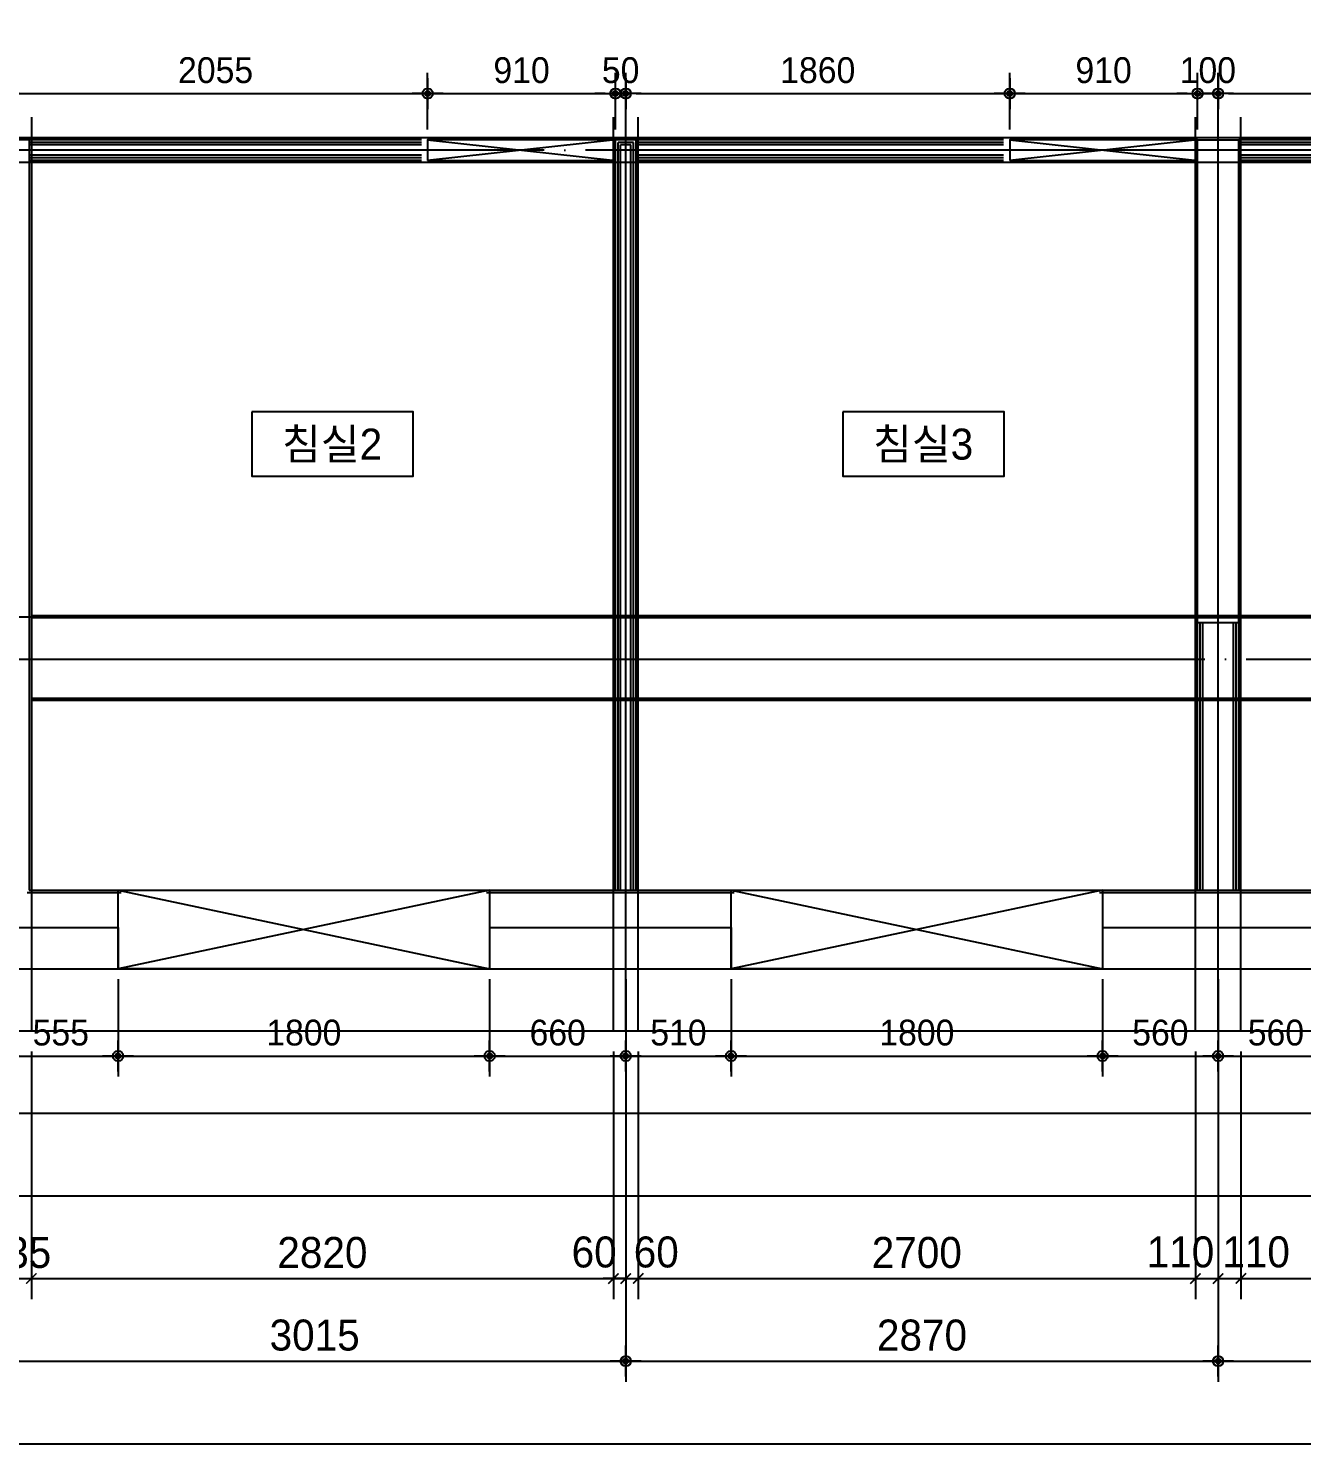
# Model space of a CAD drawing. Header units: millimetres. Extents: x 0 to 92204, y -190080 to 23760.
# Drawn here: x 69618 to 75787, y -183313 to -176458 of the extents above; entities that cross this region are included whole.
import ezdxf
from ezdxf.enums import TextEntityAlignment as Align

# ---------------------------------------------------------------- set-up
doc = ezdxf.new("R2010")
doc.units = ezdxf.units.MM
doc.header["$LTSCALE"] = 100
for name, pattern in [('AUDIT_D_220706163347-0', [0]), ('CEN', [62, 60, -1, 0, -1]), ('HIDDEN', [9.525, 6.35, -3.175])]:
    doc.linetypes.add(name, pattern=pattern)
doc.layers.get('defpoints').update_dxf_attribs({"color": 139})
for name, color, linetype in [('AA-XXXX-DIMS', 7, 'Continuous'), ('CEN_CON', 1, 'CEN'), ('CEN_WALL', 12, 'CEN'), ('CONC', 2, 'Continuous'), ('DIM', 7, 'AUDIT_D_220706163347-0'), ('ELE3_CON', 7, 'Continuous'), ('MC', 135, 'Continuous'), ('WAL_DRY', 7, 'Continuous'), ('실명', 3, 'AUDIT_D_220706163347-0'), ('실명박스', 7, 'AUDIT_D_220706163347-0'), ('창호-open', 4, 'Continuous'), ('확장', 8, 'HIDDEN')]:
    doc.layers.add(name, color=color, linetype=linetype)
doc.styles.add('HAUD01', font='Dotum.ttf')
doc.styles.add('돋움', font='Dotum.ttf')
doc.styles.add('맑은고딕', font='malgun.ttf', dxfattribs={"width": 0.9})
doc.dimstyles.new('DIM-50', dxfattribs={"dimscale": 50, "dimtxt": 3, "dimasz": 1, "dimexe": 2, "dimexo": 2, "dimgap": 1, "dimtad": 1, "dimdec": 0, "dimzin": 0, "dimdsep": 46, "dimtxsty": '맑은고딕', "dimblk1": 'DIMDOT', "dimblk2": 'DIMDOT', "dimsah": 1, "dimcen": 0.09, "dimdle": 2, "dimclrd": 7, "dimclre": 7, "dimclrt": 3, "dimadec": 0, "dimazin": 0, "dimtfac": 1, "dimtdec": 0, "dimtix": 1, "dimtmove": 2, "dimatfit": 3, "dimldrblk": 'DIMDOT', "dimfxl": 1, "dimtolj": 1, "dimtzin": 0, "dimarcsym": 0})
doc.dimstyles.new('MCDIM-50', dxfattribs={"dimscale": 50, "dimtxt": 3, "dimasz": 1, "dimexe": 2, "dimexo": 2, "dimgap": 1, "dimtad": 1, "dimdec": 0, "dimzin": 0, "dimdsep": 46, "dimtxsty": '맑은고딕', "dimblk1": 'ARCHTICK', "dimblk2": 'ARCHTICK', "dimsah": 1, "dimcen": 0.09, "dimdle": 2, "dimclrd": 7, "dimclre": 7, "dimclrt": 3, "dimadec": 0, "dimazin": 0, "dimtfac": 1, "dimtdec": 0, "dimtix": 1, "dimtmove": 2, "dimatfit": 3, "dimldrblk": 'ARCHTICK', "dimfxl": 1, "dimtolj": 1, "dimtzin": 0, "dimarcsym": 0})
doc.dimstyles.new('내부100', dxfattribs={"dimscale": 50, "dimtxt": 2.5, "dimasz": 1, "dimexe": 2, "dimexo": 1, "dimgap": 1, "dimtad": 1, "dimdec": 0, "dimzin": 0, "dimdsep": 46, "dimtxsty": '돋움', "dimblk1": 'DIMDOT', "dimblk2": 'DIMDOT', "dimsah": 1, "dimcen": 0.09, "dimdle": 2, "dimclrd": 7, "dimclre": 7, "dimclrt": 3, "dimadec": 0, "dimazin": 0, "dimtfac": 1, "dimtdec": 0, "dimtix": 1, "dimtmove": 2, "dimatfit": 3, "dimldrblk": 'DIMDOT', "dimfxl": 1, "dimtolj": 1, "dimtzin": 0, "dimarcsym": 0})

# ---------------------------------------------------------------- blocks, each defined once
blk = doc.blocks.new('U-131B(확장)', base_point=(284085.3, -109269.8))
at = {"layer": 'CEN_CON'}
for p, q in [((305085.3, -109569.8), (305085.3, -105144.8)), ((299020.3, -109269.8), (314220.3, -109269.8))]:
    blk.add_line(p, q, dxfattribs=at)
at = {"layer": 'CEN_WALL'}
for p, q in [((302215.3, -109569.8), (302215.3, -105144.8)), ((314220.3, -105304.8), (299020.3, -105304.8)), ((299020.3, -107769.8), (314220.3, -107769.8))]:
    blk.add_line(p, q, dxfattribs=at)
at = {"layer": 'CONC'}
for p, q in [((304985.3, -107594.8), (304985.3, -105254.8)), ((304985.3, -105254.8), (305185.3, -105254.8)), ((305185.3, -107594.8), (305185.3, -105254.8)), ((305185.3, -107594.8), (304985.3, -107594.8)), ((299145.3, -109069.8), (299755.3, -109069.8)), ((299755.3, -109069.8), (299755.3, -109269.8)), ((301555.3, -109069.8), (302725.3, -109069.8)), ((301555.3, -109069.8), (301555.3, -109269.8)), ((302725.3, -109069.8), (302725.3, -109269.8)), ((304525.3, -109069.8), (305645.3, -109069.8)), ((304525.3, -109069.8), (304525.3, -109269.8)), ((299020.3, -109269.8), (299755.3, -109269.8)), ((301555.3, -109269.8), (302725.3, -109269.8)), ((304525.3, -109269.8), (305645.3, -109269.8))]:
    blk.add_line(p, q, dxfattribs=at)
at = {"layer": 'ELE3_CON'}
for p, q in [((301555.3, -109269.8), (299755.3, -109269.8)), ((304525.3, -109269.8), (302725.3, -109269.8))]:
    blk.add_line(p, q, dxfattribs=at)
at = {"layer": 'MC'}
for p, q in [((299335.3, -105144.8), (299335.3, -109569.8)), ((302155.3, -109569.8), (302155.3, -105144.8)), ((302275.3, -109569.8), (302275.3, -105144.8)), ((304975.3, -109569.8), (304975.3, -105144.8)), ((305195.3, -109569.8), (305195.3, -105144.8)), ((314220.3, -105244.8), (299020.3, -105244.8)), ((314220.3, -105364.8), (299020.3, -105364.8)), ((299020.3, -107564.8), (314220.3, -107564.8))]:
    blk.add_line(p, q, dxfattribs=at)
at = {"layer": 'WAL_DRY'}
for p, q in [((299325.3, -105254.8), (298410.3, -105254.8)), ((301225.3, -105254.8), (299325.3, -105254.8)), ((299325.3, -105254.8), (299325.3, -108889.8)), ((301225.3, -105267.3), (299325.3, -105267.3)), ((301225.3, -105279.8), (299325.3, -105279.8)), ((302165.3, -108889.8), (302165.3, -105254.8)), ((302265.3, -105254.8), (302165.3, -105254.8)), ((302265.3, -105254.8), (302165.3, -105254.8)), ((302177.8, -108889.8), (302177.8, -105267.3)), ((302252.8, -105267.3), (302177.8, -105267.3)), ((302252.8, -105267.3), (302177.8, -105267.3)), ((302190.3, -108889.8), (302190.3, -105279.8)), ((302240.3, -105279.8), (302190.3, -105279.8)), ((302240.3, -105279.8), (302190.3, -105279.8)), ((302240.3, -108889.8), (302240.3, -105279.8)), ((302252.8, -108889.8), (302252.8, -105267.3)), ((304045.3, -105254.8), (302265.3, -105254.8)), ((302265.3, -108889.8), (302265.3, -105254.8)), ((304045.3, -105267.3), (302265.3, -105267.3)), ((304045.3, -105279.8), (302265.3, -105279.8)), ((308585.3, -105254.8), (305185.3, -105254.8)), ((308585.3, -105267.3), (305185.3, -105267.3)), ((308585.3, -105279.8), (305185.3, -105279.8)), ((301225.3, -105329.8), (299325.3, -105329.8)), ((301225.3, -105342.3), (299325.3, -105342.3)), ((301225.3, -105354.8), (299325.3, -105354.8)), ((304045.3, -105329.8), (302265.3, -105329.8)), ((304045.3, -105342.3), (302265.3, -105342.3)), ((304045.3, -105354.8), (302265.3, -105354.8)), ((308585.3, -105329.8), (305185.3, -105329.8)), ((308585.3, -105342.3), (305185.3, -105342.3)), ((308585.3, -105354.8), (305185.3, -105354.8)), ((304985.3, -108889.8), (304985.3, -107594.8)), ((304997.8, -108889.8), (304997.8, -107594.8)), ((305010.3, -108889.8), (305010.3, -107594.8)), ((305160.3, -108889.8), (305160.3, -107594.8)), ((305172.8, -108889.8), (305172.8, -107594.8)), ((305185.3, -108889.8), (305185.3, -107594.8)), ((299315.3, -108899.8), (299770.3, -108899.8)), ((299325.3, -108889.8), (299770.3, -108889.8)), ((301540.3, -108889.8), (302740.3, -108889.8)), ((301540.3, -108899.8), (302740.3, -108899.8)), ((304510.3, -108889.8), (305660.3, -108889.8)), ((304510.3, -108899.8), (305660.3, -108899.8))]:
    blk.add_line(p, q, dxfattribs=at)
at = {"layer": '확장', "ltscale": 0.5, "const_width": 20, "flags": 128}
for points in [[(309695.3, -98289.8), (309695.3, -100319.8), (308200.3, -100319.8), (308200.3, -107564.8), (299335.3, -107564.8)], [(309695.3, -100719.8), (308600.3, -100719.8), (308600.3, -107964.8), (299335.3, -107964.8)]]:
    blk.add_lwpolyline(points, dxfattribs=at)
blk = doc.blocks.new('DIMDOT')
at = {"layer": 'AA-XXXX-DIMS'}
for p, q in [((0, -1.5), (0, 1.5)), ((-1.5, 0), (1.5, 0))]:
    blk.add_line(p, q, dxfattribs=at)
for radius in [0.5, 0.25]:
    blk.add_circle((0, 0), radius, dxfattribs=at)
blk = doc.blocks.new('*D2544')
at = {"layer": 'defpoints', "color": 0, "transparency": 16777216}
for p in [(19343.8, -205073.2), (22358.8, -205073.2), (22358.8, -206673.2)]:
    blk.add_point(p, dxfattribs=at)
at = {"layer": 'DIM', "color": 7, "lineweight": -2, "transparency": 16777216}
for p, q in [((19343.8, -205173.2), (19343.8, -206773.2)), ((22358.8, -205173.2), (22358.8, -206773.2)), ((19393.8, -206673.2), (22308.8, -206673.2))]:
    blk.add_line(p, q, dxfattribs=at)
at = {"layer": 'DIM', "color": 7, "lineweight": -2, "transparency": 16777216, "xscale": 50, "yscale": 50, "zscale": 50, "rotation": 180}
blk.add_blockref('DIMDOT', (19343.8, -206673.2), dxfattribs=at)
at = {"layer": 'DIM', "color": 7, "lineweight": -2, "transparency": 16777216, "xscale": 50, "yscale": 50, "zscale": 50}
blk.add_blockref('DIMDOT', (22358.8, -206673.2), dxfattribs=at)
at = {"layer": 'DIM', "color": 3, "transparency": 16777216, "insert": (20851.3, -206548.1), "char_height": 150, "attachment_point": 5, "style": 'HAUD01'}
blk.add_mtext('\\A1;3015', dxfattribs=at)
blk = doc.blocks.new('*D2545')
at = {"layer": 'defpoints', "color": 0, "transparency": 16777216}
for p in [(22358.8, -205073.2), (25228.8, -205073.2), (25228.8, -206673.2)]:
    blk.add_point(p, dxfattribs=at)
at = {"layer": 'DIM', "color": 7, "lineweight": -2, "transparency": 16777216}
for p, q in [((22358.8, -205173.2), (22358.8, -206773.2)), ((25228.8, -205173.2), (25228.8, -206773.2)), ((22408.8, -206673.2), (25178.8, -206673.2))]:
    blk.add_line(p, q, dxfattribs=at)
at = {"layer": 'DIM', "color": 7, "lineweight": -2, "transparency": 16777216, "xscale": 50, "yscale": 50, "zscale": 50, "rotation": 180}
blk.add_blockref('DIMDOT', (22358.8, -206673.2), dxfattribs=at)
at = {"layer": 'DIM', "color": 7, "lineweight": -2, "transparency": 16777216, "xscale": 50, "yscale": 50, "zscale": 50}
blk.add_blockref('DIMDOT', (25228.8, -206673.2), dxfattribs=at)
at = {"layer": 'DIM', "color": 3, "transparency": 16777216, "insert": (23793.8, -206548.1), "char_height": 150, "attachment_point": 5, "style": 'HAUD01'}
blk.add_mtext('\\A1;2870', dxfattribs=at)
blk = doc.blocks.new('*D2546')
at = {"layer": 'defpoints', "color": 0, "transparency": 16777216}
for p in [(25228.8, -205073.2), (30048.8, -205073.2), (30048.8, -206673.2)]:
    blk.add_point(p, dxfattribs=at)
at = {"layer": 'DIM', "color": 7, "lineweight": -2, "transparency": 16777216}
for p, q in [((25228.8, -205173.2), (25228.8, -206773.2)), ((30048.8, -205173.2), (30048.8, -206773.2)), ((25278.8, -206673.2), (29998.8, -206673.2))]:
    blk.add_line(p, q, dxfattribs=at)
at = {"layer": 'DIM', "color": 7, "lineweight": -2, "transparency": 16777216, "xscale": 50, "yscale": 50, "zscale": 50, "rotation": 180}
blk.add_blockref('DIMDOT', (25228.8, -206673.2), dxfattribs=at)
at = {"layer": 'DIM', "color": 7, "lineweight": -2, "transparency": 16777216, "xscale": 50, "yscale": 50, "zscale": 50}
blk.add_blockref('DIMDOT', (30048.8, -206673.2), dxfattribs=at)
at = {"layer": 'DIM', "color": 3, "transparency": 16777216, "insert": (27638.8, -206548.1), "char_height": 150, "attachment_point": 5, "style": 'HAUD01'}
blk.add_mtext('\\A1;4820', dxfattribs=at)
blk = doc.blocks.new('*D2548')
at = {"layer": 'defpoints', "color": 0, "transparency": 16777216}
for p in [(4533.8, -205073.2), (30048.8, -205073.2), (30048.8, -207073.2)]:
    blk.add_point(p, dxfattribs=at)
at = {"layer": 'DIM', "color": 7, "lineweight": -2, "transparency": 16777216}
for p, q in [((4533.8, -205173.2), (4533.8, -207173.2)), ((30048.8, -205173.2), (30048.8, -207173.2)), ((4583.8, -207073.2), (29998.8, -207073.2))]:
    blk.add_line(p, q, dxfattribs=at)
at = {"layer": 'DIM', "color": 7, "lineweight": -2, "transparency": 16777216, "xscale": 50, "yscale": 50, "zscale": 50, "rotation": 180}
blk.add_blockref('DIMDOT', (4533.8, -207073.2), dxfattribs=at)
at = {"layer": 'DIM', "color": 7, "lineweight": -2, "transparency": 16777216, "xscale": 50, "yscale": 50, "zscale": 50}
blk.add_blockref('DIMDOT', (30048.8, -207073.2), dxfattribs=at)
at = {"layer": 'DIM', "color": 3, "transparency": 16777216, "insert": (17291.3, -206948.1), "char_height": 150, "attachment_point": 5, "style": 'HAUD01'}
blk.add_mtext('\\A1;25515', dxfattribs=at)
blk = doc.blocks.new('_ArchTick')
at = {"color": 0, "linetype": 'ByBlock', "const_width": 0.15}
blk.add_lwpolyline([(-0.5, -0.5), (0.5, 0.5)], dxfattribs=at)
blk = doc.blocks.new('*D2558')
at = {"layer": 'defpoints', "color": 0, "linetype": 'ByBlock', "transparency": 16777216}
for p in [(19343.8, -205073.2), (19478.8, -205073.2), (19478.8, -206273.2)]:
    blk.add_point(p, dxfattribs=at)
at = {"layer": 'DIM', "color": 7, "linetype": 'ByBlock', "lineweight": -2, "transparency": 16777216}
for p, q in [((19343.8, -205173.2), (19343.8, -206373.2)), ((19478.8, -205173.2), (19478.8, -206373.2)), ((19343.8, -206273.2), (19293.8, -206273.2)), ((19343.8, -206273.2), (19478.8, -206273.2)), ((19478.8, -206273.2), (19528.8, -206273.2))]:
    blk.add_line(p, q, dxfattribs=at)
at = {"layer": 'DIM', "color": 7, "linetype": 'ByBlock', "lineweight": -2, "transparency": 16777216, "xscale": 50, "yscale": 50, "zscale": 50}
blk.add_blockref('_ArchTick', (19343.8, -206273.2), dxfattribs=at)
at = {"layer": 'DIM', "color": 7, "linetype": 'ByBlock', "lineweight": -2, "transparency": 16777216, "xscale": 50, "yscale": 50, "zscale": 50, "rotation": 180}
blk.add_blockref('_ArchTick', (19478.8, -206273.2), dxfattribs=at)
at = {"layer": 'DIM', "color": 3, "linetype": 'ByBlock', "transparency": 16777216, "insert": (19411.3, -206148.1), "char_height": 150, "attachment_point": 5, "style": 'HAUD01'}
blk.add_mtext('\\A1;135', dxfattribs=at)
blk = doc.blocks.new('*D2559')
at = {"layer": 'defpoints', "color": 0, "linetype": 'ByBlock', "transparency": 16777216}
for p in [(19478.8, -205073.2), (22298.8, -205073.2), (22298.8, -206273.2)]:
    blk.add_point(p, dxfattribs=at)
at = {"layer": 'DIM', "color": 7, "linetype": 'ByBlock', "lineweight": -2, "transparency": 16777216}
for p, q in [((19478.8, -205173.2), (19478.8, -206373.2)), ((22298.8, -205173.2), (22298.8, -206373.2)), ((19378.8, -206273.2), (22398.8, -206273.2))]:
    blk.add_line(p, q, dxfattribs=at)
at = {"layer": 'DIM', "color": 7, "linetype": 'ByBlock', "lineweight": -2, "transparency": 16777216, "xscale": 50, "yscale": 50, "zscale": 50, "rotation": 180}
blk.add_blockref('_ArchTick', (19478.8, -206273.2), dxfattribs=at)
at = {"layer": 'DIM', "color": 7, "linetype": 'ByBlock', "lineweight": -2, "transparency": 16777216, "xscale": 50, "yscale": 50, "zscale": 50}
blk.add_blockref('_ArchTick', (22298.8, -206273.2), dxfattribs=at)
at = {"layer": 'DIM', "color": 3, "linetype": 'ByBlock', "transparency": 16777216, "insert": (20888.8, -206148.1), "char_height": 150, "attachment_point": 5, "style": 'HAUD01'}
blk.add_mtext('\\A1;2820', dxfattribs=at)
blk = doc.blocks.new('*D2560')
at = {"layer": 'defpoints', "color": 0, "linetype": 'ByBlock', "transparency": 16777216}
for p in [(22298.8, -205073.2), (22358.8, -205073.2), (22358.8, -206273.2)]:
    blk.add_point(p, dxfattribs=at)
at = {"layer": 'DIM', "color": 7, "linetype": 'ByBlock', "lineweight": -2, "transparency": 16777216}
for p, q in [((22298.8, -205173.2), (22298.8, -206373.2)), ((22358.8, -205173.2), (22358.8, -206373.2)), ((22298.8, -206273.2), (22248.8, -206273.2)), ((22298.8, -206273.2), (22358.8, -206273.2)), ((22358.8, -206273.2), (22408.8, -206273.2))]:
    blk.add_line(p, q, dxfattribs=at)
at = {"layer": 'DIM', "color": 7, "linetype": 'ByBlock', "lineweight": -2, "transparency": 16777216, "xscale": 50, "yscale": 50, "zscale": 50}
blk.add_blockref('_ArchTick', (22298.8, -206273.2), dxfattribs=at)
at = {"layer": 'DIM', "color": 7, "linetype": 'ByBlock', "lineweight": -2, "transparency": 16777216, "xscale": 50, "yscale": 50, "zscale": 50, "rotation": 180}
blk.add_blockref('_ArchTick', (22358.8, -206273.2), dxfattribs=at)
at = {"layer": 'DIM', "color": 3, "linetype": 'ByBlock', "transparency": 16777216, "insert": (22205.4, -206145.7), "char_height": 150, "attachment_point": 5, "style": 'HAUD01'}
blk.add_mtext('\\A1;60', dxfattribs=at)
blk = doc.blocks.new('*D2561')
at = {"layer": 'defpoints', "color": 0, "linetype": 'ByBlock', "transparency": 16777216}
for p in [(22358.8, -205073.2), (22418.8, -205073.2), (22418.8, -206273.2)]:
    blk.add_point(p, dxfattribs=at)
at = {"layer": 'DIM', "color": 7, "linetype": 'ByBlock', "lineweight": -2, "transparency": 16777216}
for p, q in [((22358.8, -205173.2), (22358.8, -206373.2)), ((22418.8, -205173.2), (22418.8, -206373.2)), ((22358.8, -206273.2), (22308.8, -206273.2)), ((22358.8, -206273.2), (22418.8, -206273.2)), ((22418.8, -206273.2), (22468.8, -206273.2))]:
    blk.add_line(p, q, dxfattribs=at)
at = {"layer": 'DIM', "color": 7, "linetype": 'ByBlock', "lineweight": -2, "transparency": 16777216, "xscale": 50, "yscale": 50, "zscale": 50}
blk.add_blockref('_ArchTick', (22358.8, -206273.2), dxfattribs=at)
at = {"layer": 'DIM', "color": 7, "linetype": 'ByBlock', "lineweight": -2, "transparency": 16777216, "xscale": 50, "yscale": 50, "zscale": 50, "rotation": 180}
blk.add_blockref('_ArchTick', (22418.8, -206273.2), dxfattribs=at)
at = {"layer": 'DIM', "color": 3, "linetype": 'ByBlock', "transparency": 16777216, "insert": (22506.4, -206145.7), "char_height": 150, "attachment_point": 5, "style": 'HAUD01'}
blk.add_mtext('\\A1;60', dxfattribs=at)
blk = doc.blocks.new('*D2562')
at = {"layer": 'defpoints', "color": 0, "linetype": 'ByBlock', "transparency": 16777216}
for p in [(22418.8, -205073.2), (25118.8, -205073.2), (25118.8, -206273.2)]:
    blk.add_point(p, dxfattribs=at)
at = {"layer": 'DIM', "color": 7, "linetype": 'ByBlock', "lineweight": -2, "transparency": 16777216}
for p, q in [((22418.8, -205173.2), (22418.8, -206373.2)), ((25118.8, -205173.2), (25118.8, -206373.2)), ((22318.8, -206273.2), (25218.8, -206273.2))]:
    blk.add_line(p, q, dxfattribs=at)
at = {"layer": 'DIM', "color": 7, "linetype": 'ByBlock', "lineweight": -2, "transparency": 16777216, "xscale": 50, "yscale": 50, "zscale": 50, "rotation": 180}
blk.add_blockref('_ArchTick', (22418.8, -206273.2), dxfattribs=at)
at = {"layer": 'DIM', "color": 7, "linetype": 'ByBlock', "lineweight": -2, "transparency": 16777216, "xscale": 50, "yscale": 50, "zscale": 50}
blk.add_blockref('_ArchTick', (25118.8, -206273.2), dxfattribs=at)
at = {"layer": 'DIM', "color": 3, "linetype": 'ByBlock', "transparency": 16777216, "insert": (23768.8, -206148.1), "char_height": 150, "attachment_point": 5, "style": 'HAUD01'}
blk.add_mtext('\\A1;2700', dxfattribs=at)
blk = doc.blocks.new('*D2563')
at = {"layer": 'defpoints', "color": 0, "linetype": 'ByBlock', "transparency": 16777216}
for p in [(25118.8, -205073.2), (25228.8, -205073.2), (25228.8, -206273.2)]:
    blk.add_point(p, dxfattribs=at)
at = {"layer": 'DIM', "color": 7, "linetype": 'ByBlock', "lineweight": -2, "transparency": 16777216}
for p, q in [((25118.8, -205173.2), (25118.8, -206373.2)), ((25228.8, -205173.2), (25228.8, -206373.2)), ((25018.8, -206273.2), (25328.8, -206273.2))]:
    blk.add_line(p, q, dxfattribs=at)
at = {"layer": 'DIM', "color": 7, "linetype": 'ByBlock', "lineweight": -2, "transparency": 16777216, "xscale": 50, "yscale": 50, "zscale": 50, "rotation": 180}
blk.add_blockref('_ArchTick', (25118.8, -206273.2), dxfattribs=at)
at = {"layer": 'DIM', "color": 7, "linetype": 'ByBlock', "lineweight": -2, "transparency": 16777216, "xscale": 50, "yscale": 50, "zscale": 50}
blk.add_blockref('_ArchTick', (25228.8, -206273.2), dxfattribs=at)
at = {"layer": 'DIM', "color": 3, "linetype": 'ByBlock', "transparency": 16777216, "insert": (25046.3, -206145.3), "char_height": 150, "attachment_point": 5, "style": 'HAUD01'}
blk.add_mtext('\\A1;110', dxfattribs=at)
blk = doc.blocks.new('*D2564')
at = {"layer": 'defpoints', "color": 0, "linetype": 'ByBlock', "transparency": 16777216}
for p in [(25228.8, -205073.2), (25338.8, -205073.2), (25338.8, -206273.2)]:
    blk.add_point(p, dxfattribs=at)
at = {"layer": 'DIM', "color": 7, "linetype": 'ByBlock', "lineweight": -2, "transparency": 16777216}
for p, q in [((25228.8, -205173.2), (25228.8, -206373.2)), ((25338.8, -205173.2), (25338.8, -206373.2)), ((25128.8, -206273.2), (25438.8, -206273.2))]:
    blk.add_line(p, q, dxfattribs=at)
at = {"layer": 'DIM', "color": 7, "linetype": 'ByBlock', "lineweight": -2, "transparency": 16777216, "xscale": 50, "yscale": 50, "zscale": 50, "rotation": 180}
blk.add_blockref('_ArchTick', (25228.8, -206273.2), dxfattribs=at)
at = {"layer": 'DIM', "color": 7, "linetype": 'ByBlock', "lineweight": -2, "transparency": 16777216, "xscale": 50, "yscale": 50, "zscale": 50}
blk.add_blockref('_ArchTick', (25338.8, -206273.2), dxfattribs=at)
at = {"layer": 'DIM', "color": 3, "linetype": 'ByBlock', "transparency": 16777216, "insert": (25412.7, -206145.3), "char_height": 150, "attachment_point": 5, "style": 'HAUD01'}
blk.add_mtext('\\A1;110', dxfattribs=at)
blk = doc.blocks.new('*D2565')
at = {"layer": 'defpoints', "color": 0, "linetype": 'ByBlock', "transparency": 16777216}
for p in [(25338.8, -205073.2), (28343.8, -205073.2), (28343.8, -206273.2)]:
    blk.add_point(p, dxfattribs=at)
at = {"layer": 'DIM', "color": 7, "linetype": 'ByBlock', "lineweight": -2, "transparency": 16777216}
for p, q in [((25338.8, -205173.2), (25338.8, -206373.2)), ((28343.8, -205173.2), (28343.8, -206373.2)), ((25238.8, -206273.2), (28443.8, -206273.2))]:
    blk.add_line(p, q, dxfattribs=at)
at = {"layer": 'DIM', "color": 7, "linetype": 'ByBlock', "lineweight": -2, "transparency": 16777216, "xscale": 50, "yscale": 50, "zscale": 50, "rotation": 180}
blk.add_blockref('_ArchTick', (25338.8, -206273.2), dxfattribs=at)
at = {"layer": 'DIM', "color": 7, "linetype": 'ByBlock', "lineweight": -2, "transparency": 16777216, "xscale": 50, "yscale": 50, "zscale": 50}
blk.add_blockref('_ArchTick', (28343.8, -206273.2), dxfattribs=at)
at = {"layer": 'DIM', "color": 3, "linetype": 'ByBlock', "transparency": 16777216, "insert": (26841.3, -206148.1), "char_height": 150, "attachment_point": 5, "style": 'HAUD01'}
blk.add_mtext('\\A1;3005', dxfattribs=at)
blk = doc.blocks.new('*D1569')
at = {"layer": 'defpoints', "color": 0, "transparency": 16777216}
for p in [(69497.7, -181013.2), (70052.7, -181013.2), (70052.7, -181435.6)]:
    blk.add_point(p, dxfattribs=at)
at = {"layer": 'DIM', "color": 7, "lineweight": -2, "transparency": 16777216}
for p, q in [((69497.7, -181063.2), (69497.7, -181535.6)), ((70052.7, -181063.2), (70052.7, -181535.6)), ((69547.7, -181435.6), (70002.7, -181435.6))]:
    blk.add_line(p, q, dxfattribs=at)
at = {"layer": 'DIM', "color": 7, "lineweight": -2, "transparency": 16777216, "xscale": 50, "yscale": 50, "zscale": 50, "rotation": 180}
blk.add_blockref('DIMDOT', (69497.7, -181435.6), dxfattribs=at)
at = {"layer": 'DIM', "color": 7, "lineweight": -2, "transparency": 16777216, "xscale": 50, "yscale": 50, "zscale": 50}
blk.add_blockref('DIMDOT', (70052.7, -181435.6), dxfattribs=at)
at = {"layer": 'DIM', "color": 3, "transparency": 16777216, "insert": (69775.2, -181323), "char_height": 125, "attachment_point": 5, "style": '돋움'}
blk.add_mtext('\\A1;555', dxfattribs=at)
blk = doc.blocks.new('*D1570')
at = {"layer": 'defpoints', "color": 0, "transparency": 16777216}
for p in [(70052.7, -181013.2), (71852.7, -181013.2), (71852.7, -181435.6)]:
    blk.add_point(p, dxfattribs=at)
at = {"layer": 'DIM', "color": 7, "lineweight": -2, "transparency": 16777216}
for p, q in [((70052.7, -181063.2), (70052.7, -181535.6)), ((71852.7, -181063.2), (71852.7, -181535.6)), ((70102.7, -181435.6), (71802.7, -181435.6))]:
    blk.add_line(p, q, dxfattribs=at)
at = {"layer": 'DIM', "color": 7, "lineweight": -2, "transparency": 16777216, "xscale": 50, "yscale": 50, "zscale": 50, "rotation": 180}
blk.add_blockref('DIMDOT', (70052.7, -181435.6), dxfattribs=at)
at = {"layer": 'DIM', "color": 7, "lineweight": -2, "transparency": 16777216, "xscale": 50, "yscale": 50, "zscale": 50}
blk.add_blockref('DIMDOT', (71852.7, -181435.6), dxfattribs=at)
at = {"layer": 'DIM', "color": 3, "transparency": 16777216, "insert": (70952.7, -181323), "char_height": 125, "attachment_point": 5, "style": '돋움'}
blk.add_mtext('\\A1;1800', dxfattribs=at)
blk = doc.blocks.new('*D1571')
at = {"layer": 'defpoints', "color": 0, "transparency": 16777216}
for p in [(71852.7, -181013.2), (72512.7, -181013.2), (72512.7, -181435.6)]:
    blk.add_point(p, dxfattribs=at)
at = {"layer": 'DIM', "color": 7, "lineweight": -2, "transparency": 16777216}
for p, q in [((71852.7, -181063.2), (71852.7, -181535.6)), ((72512.7, -181063.2), (72512.7, -181535.6)), ((71902.7, -181435.6), (72462.7, -181435.6))]:
    blk.add_line(p, q, dxfattribs=at)
at = {"layer": 'DIM', "color": 7, "lineweight": -2, "transparency": 16777216, "xscale": 50, "yscale": 50, "zscale": 50, "rotation": 180}
blk.add_blockref('DIMDOT', (71852.7, -181435.6), dxfattribs=at)
at = {"layer": 'DIM', "color": 7, "lineweight": -2, "transparency": 16777216, "xscale": 50, "yscale": 50, "zscale": 50}
blk.add_blockref('DIMDOT', (72512.7, -181435.6), dxfattribs=at)
at = {"layer": 'DIM', "color": 3, "transparency": 16777216, "insert": (72182.7, -181323), "char_height": 125, "attachment_point": 5, "style": '돋움'}
blk.add_mtext('\\A1;660', dxfattribs=at)
blk = doc.blocks.new('*D1572')
at = {"layer": 'defpoints', "color": 0, "transparency": 16777216}
for p in [(72512.7, -181013.2), (73022.7, -181013.2), (73022.7, -181435.6)]:
    blk.add_point(p, dxfattribs=at)
at = {"layer": 'DIM', "color": 7, "lineweight": -2, "transparency": 16777216}
for p, q in [((72512.7, -181063.2), (72512.7, -181535.6)), ((73022.7, -181063.2), (73022.7, -181535.6)), ((72562.7, -181435.6), (72972.7, -181435.6))]:
    blk.add_line(p, q, dxfattribs=at)
at = {"layer": 'DIM', "color": 7, "lineweight": -2, "transparency": 16777216, "xscale": 50, "yscale": 50, "zscale": 50, "rotation": 180}
blk.add_blockref('DIMDOT', (72512.7, -181435.6), dxfattribs=at)
at = {"layer": 'DIM', "color": 7, "lineweight": -2, "transparency": 16777216, "xscale": 50, "yscale": 50, "zscale": 50}
blk.add_blockref('DIMDOT', (73022.7, -181435.6), dxfattribs=at)
at = {"layer": 'DIM', "color": 3, "transparency": 16777216, "insert": (72767.7, -181323), "char_height": 125, "attachment_point": 5, "style": '돋움'}
blk.add_mtext('\\A1;510', dxfattribs=at)
blk = doc.blocks.new('*D1579')
at = {"layer": 'defpoints', "color": 0, "transparency": 16777216}
for p in [(73022.7, -181013.2), (74822.7, -181013.2), (74822.7, -181435.6)]:
    blk.add_point(p, dxfattribs=at)
at = {"layer": 'DIM', "color": 7, "lineweight": -2, "transparency": 16777216}
for p, q in [((73022.7, -181063.2), (73022.7, -181535.6)), ((74822.7, -181063.2), (74822.7, -181535.6)), ((73072.7, -181435.6), (74772.7, -181435.6))]:
    blk.add_line(p, q, dxfattribs=at)
at = {"layer": 'DIM', "color": 7, "lineweight": -2, "transparency": 16777216, "xscale": 50, "yscale": 50, "zscale": 50, "rotation": 180}
blk.add_blockref('DIMDOT', (73022.7, -181435.6), dxfattribs=at)
at = {"layer": 'DIM', "color": 7, "lineweight": -2, "transparency": 16777216, "xscale": 50, "yscale": 50, "zscale": 50}
blk.add_blockref('DIMDOT', (74822.7, -181435.6), dxfattribs=at)
at = {"layer": 'DIM', "color": 3, "transparency": 16777216, "insert": (73922.7, -181323), "char_height": 125, "attachment_point": 5, "style": '돋움'}
blk.add_mtext('\\A1;1800', dxfattribs=at)
blk = doc.blocks.new('*D1580')
at = {"layer": 'defpoints', "color": 0, "transparency": 16777216}
for p in [(74822.7, -181013.2), (75382.7, -181013.2), (75382.7, -181435.6)]:
    blk.add_point(p, dxfattribs=at)
at = {"layer": 'DIM', "color": 7, "lineweight": -2, "transparency": 16777216}
for p, q in [((74822.7, -181063.2), (74822.7, -181535.6)), ((75382.7, -181063.2), (75382.7, -181535.6)), ((74872.7, -181435.6), (75332.7, -181435.6))]:
    blk.add_line(p, q, dxfattribs=at)
at = {"layer": 'DIM', "color": 7, "lineweight": -2, "transparency": 16777216, "xscale": 50, "yscale": 50, "zscale": 50, "rotation": 180}
blk.add_blockref('DIMDOT', (74822.7, -181435.6), dxfattribs=at)
at = {"layer": 'DIM', "color": 7, "lineweight": -2, "transparency": 16777216, "xscale": 50, "yscale": 50, "zscale": 50}
blk.add_blockref('DIMDOT', (75382.7, -181435.6), dxfattribs=at)
at = {"layer": 'DIM', "color": 3, "transparency": 16777216, "insert": (75102.7, -181323), "char_height": 125, "attachment_point": 5, "style": '돋움'}
blk.add_mtext('\\A1;560', dxfattribs=at)
blk = doc.blocks.new('*D1581')
at = {"layer": 'defpoints', "color": 0, "transparency": 16777216}
for p in [(75382.7, -181013.2), (75942.7, -181013.2), (75942.7, -181435.6)]:
    blk.add_point(p, dxfattribs=at)
at = {"layer": 'DIM', "color": 7, "lineweight": -2, "transparency": 16777216}
for p, q in [((75382.7, -181063.2), (75382.7, -181535.6)), ((75942.7, -181063.2), (75942.7, -181535.6)), ((75432.7, -181435.6), (75892.7, -181435.6))]:
    blk.add_line(p, q, dxfattribs=at)
at = {"layer": 'DIM', "color": 7, "lineweight": -2, "transparency": 16777216, "xscale": 50, "yscale": 50, "zscale": 50, "rotation": 180}
blk.add_blockref('DIMDOT', (75382.7, -181435.6), dxfattribs=at)
at = {"layer": 'DIM', "color": 7, "lineweight": -2, "transparency": 16777216, "xscale": 50, "yscale": 50, "zscale": 50}
blk.add_blockref('DIMDOT', (75942.7, -181435.6), dxfattribs=at)
at = {"layer": 'DIM', "color": 3, "transparency": 16777216, "insert": (75662.7, -181323), "char_height": 125, "attachment_point": 5, "style": '돋움'}
blk.add_mtext('\\A1;560', dxfattribs=at)
blk = doc.blocks.new('*D1619')
at = {"layer": 'defpoints', "color": 0, "transparency": 16777216}
for p in [(71552.7, -176774.3), (69497.7, -176998.2), (71552.7, -176998.2)]:
    blk.add_point(p, dxfattribs=at)
at = {"layer": 'DIM', "color": 7, "lineweight": -2, "transparency": 16777216}
for p, q in [((69497.7, -176948.2), (69497.7, -176674.3)), ((71552.7, -176948.2), (71552.7, -176674.3)), ((69547.7, -176774.3), (71502.7, -176774.3))]:
    blk.add_line(p, q, dxfattribs=at)
at = {"layer": 'DIM', "color": 7, "lineweight": -2, "transparency": 16777216, "xscale": 50, "yscale": 50, "zscale": 50, "rotation": 180}
blk.add_blockref('DIMDOT', (69497.7, -176774.3), dxfattribs=at)
at = {"layer": 'DIM', "color": 7, "lineweight": -2, "transparency": 16777216, "xscale": 50, "yscale": 50, "zscale": 50}
blk.add_blockref('DIMDOT', (71552.7, -176774.3), dxfattribs=at)
at = {"layer": 'DIM', "color": 3, "transparency": 16777216, "insert": (70525.2, -176661.7), "char_height": 125, "attachment_point": 5, "style": '돋움'}
blk.add_mtext('\\A1;2055', dxfattribs=at)
blk = doc.blocks.new('*D1620')
at = {"layer": 'defpoints', "color": 0, "transparency": 16777216}
for p in [(72462.7, -176774.3), (71552.7, -176998.2), (72462.7, -176998.2)]:
    blk.add_point(p, dxfattribs=at)
at = {"layer": 'DIM', "color": 7, "lineweight": -2, "transparency": 16777216}
for p, q in [((71552.7, -176948.2), (71552.7, -176674.3)), ((72462.7, -176948.2), (72462.7, -176674.3)), ((71602.7, -176774.3), (72412.7, -176774.3))]:
    blk.add_line(p, q, dxfattribs=at)
at = {"layer": 'DIM', "color": 7, "lineweight": -2, "transparency": 16777216, "xscale": 50, "yscale": 50, "zscale": 50, "rotation": 180}
blk.add_blockref('DIMDOT', (71552.7, -176774.3), dxfattribs=at)
at = {"layer": 'DIM', "color": 7, "lineweight": -2, "transparency": 16777216, "xscale": 50, "yscale": 50, "zscale": 50}
blk.add_blockref('DIMDOT', (72462.7, -176774.3), dxfattribs=at)
at = {"layer": 'DIM', "color": 3, "transparency": 16777216, "insert": (72007.7, -176661.7), "char_height": 125, "attachment_point": 5, "style": '돋움'}
blk.add_mtext('\\A1;910', dxfattribs=at)
blk = doc.blocks.new('*D1621')
at = {"layer": 'defpoints', "color": 0, "transparency": 16777216}
for p in [(72512.7, -176774.3), (72462.7, -176998.2), (72512.7, -176998.2)]:
    blk.add_point(p, dxfattribs=at)
at = {"layer": 'DIM', "color": 7, "lineweight": -2, "transparency": 16777216}
for p, q in [((72462.7, -176948.2), (72462.7, -176674.3)), ((72512.7, -176948.2), (72512.7, -176674.3)), ((72412.7, -176774.3), (72362.7, -176774.3)), ((72462.7, -176774.3), (72512.7, -176774.3)), ((72562.7, -176774.3), (72612.7, -176774.3))]:
    blk.add_line(p, q, dxfattribs=at)
at = {"layer": 'DIM', "color": 7, "lineweight": -2, "transparency": 16777216, "xscale": 50, "yscale": 50, "zscale": 50}
blk.add_blockref('DIMDOT', (72462.7, -176774.3), dxfattribs=at)
at = {"layer": 'DIM', "color": 7, "lineweight": -2, "transparency": 16777216, "xscale": 50, "yscale": 50, "zscale": 50, "rotation": 180}
blk.add_blockref('DIMDOT', (72512.7, -176774.3), dxfattribs=at)
at = {"layer": 'DIM', "color": 3, "transparency": 16777216, "insert": (72487.7, -176661.7), "char_height": 125, "attachment_point": 5, "style": '돋움'}
blk.add_mtext('\\A1;50', dxfattribs=at)
blk = doc.blocks.new('*D1622')
at = {"layer": 'defpoints', "color": 0, "transparency": 16777216}
for p in [(74372.7, -176774.3), (72512.7, -176998.2), (74372.7, -176998.2)]:
    blk.add_point(p, dxfattribs=at)
at = {"layer": 'DIM', "color": 7, "lineweight": -2, "transparency": 16777216}
for p, q in [((72512.7, -176948.2), (72512.7, -176674.3)), ((74372.7, -176948.2), (74372.7, -176674.3)), ((72562.7, -176774.3), (74322.7, -176774.3))]:
    blk.add_line(p, q, dxfattribs=at)
at = {"layer": 'DIM', "color": 7, "lineweight": -2, "transparency": 16777216, "xscale": 50, "yscale": 50, "zscale": 50, "rotation": 180}
blk.add_blockref('DIMDOT', (72512.7, -176774.3), dxfattribs=at)
at = {"layer": 'DIM', "color": 7, "lineweight": -2, "transparency": 16777216, "xscale": 50, "yscale": 50, "zscale": 50}
blk.add_blockref('DIMDOT', (74372.7, -176774.3), dxfattribs=at)
at = {"layer": 'DIM', "color": 3, "transparency": 16777216, "insert": (73442.7, -176661.7), "char_height": 125, "attachment_point": 5, "style": '돋움'}
blk.add_mtext('\\A1;1860', dxfattribs=at)
blk = doc.blocks.new('*D1623')
at = {"layer": 'defpoints', "color": 0, "transparency": 16777216}
for p in [(75282.7, -176774.3), (74372.7, -176998.2), (75282.7, -176998.2)]:
    blk.add_point(p, dxfattribs=at)
at = {"layer": 'DIM', "color": 7, "lineweight": -2, "transparency": 16777216}
for p, q in [((74372.7, -176948.2), (74372.7, -176674.3)), ((75282.7, -176948.2), (75282.7, -176674.3)), ((74422.7, -176774.3), (75232.7, -176774.3))]:
    blk.add_line(p, q, dxfattribs=at)
at = {"layer": 'DIM', "color": 7, "lineweight": -2, "transparency": 16777216, "xscale": 50, "yscale": 50, "zscale": 50, "rotation": 180}
blk.add_blockref('DIMDOT', (74372.7, -176774.3), dxfattribs=at)
at = {"layer": 'DIM', "color": 7, "lineweight": -2, "transparency": 16777216, "xscale": 50, "yscale": 50, "zscale": 50}
blk.add_blockref('DIMDOT', (75282.7, -176774.3), dxfattribs=at)
at = {"layer": 'DIM', "color": 3, "transparency": 16777216, "insert": (74827.7, -176661.7), "char_height": 125, "attachment_point": 5, "style": '돋움'}
blk.add_mtext('\\A1;910', dxfattribs=at)
blk = doc.blocks.new('*D1624')
at = {"layer": 'defpoints', "color": 0, "transparency": 16777216}
for p in [(75382.7, -176774.3), (75282.7, -176998.2), (75382.7, -176998.2)]:
    blk.add_point(p, dxfattribs=at)
at = {"layer": 'DIM', "color": 7, "lineweight": -2, "transparency": 16777216}
for p, q in [((75282.7, -176948.2), (75282.7, -176674.3)), ((75382.7, -176948.2), (75382.7, -176674.3)), ((75232.7, -176774.3), (75182.7, -176774.3)), ((75282.7, -176774.3), (75382.7, -176774.3)), ((75432.7, -176774.3), (75482.7, -176774.3))]:
    blk.add_line(p, q, dxfattribs=at)
at = {"layer": 'DIM', "color": 7, "lineweight": -2, "transparency": 16777216, "xscale": 50, "yscale": 50, "zscale": 50}
blk.add_blockref('DIMDOT', (75282.7, -176774.3), dxfattribs=at)
at = {"layer": 'DIM', "color": 7, "lineweight": -2, "transparency": 16777216, "xscale": 50, "yscale": 50, "zscale": 50, "rotation": 180}
blk.add_blockref('DIMDOT', (75382.7, -176774.3), dxfattribs=at)
at = {"layer": 'DIM', "color": 3, "transparency": 16777216, "insert": (75332.7, -176661.7), "char_height": 125, "attachment_point": 5, "style": '돋움'}
blk.add_mtext('\\A1;100', dxfattribs=at)
blk = doc.blocks.new('*D1625')
at = {"layer": 'defpoints', "color": 0, "transparency": 16777216}
for p in [(78702.7, -176774.3), (75382.7, -176998.2), (78702.7, -176998.2)]:
    blk.add_point(p, dxfattribs=at)
at = {"layer": 'DIM', "color": 7, "lineweight": -2, "transparency": 16777216}
for p, q in [((75382.7, -176948.2), (75382.7, -176674.3)), ((78702.7, -176948.2), (78702.7, -176674.3)), ((75432.7, -176774.3), (78652.7, -176774.3))]:
    blk.add_line(p, q, dxfattribs=at)
at = {"layer": 'DIM', "color": 7, "lineweight": -2, "transparency": 16777216, "xscale": 50, "yscale": 50, "zscale": 50, "rotation": 180}
blk.add_blockref('DIMDOT', (75382.7, -176774.3), dxfattribs=at)
at = {"layer": 'DIM', "color": 7, "lineweight": -2, "transparency": 16777216, "xscale": 50, "yscale": 50, "zscale": 50}
blk.add_blockref('DIMDOT', (78702.7, -176774.3), dxfattribs=at)
at = {"layer": 'DIM', "color": 3, "transparency": 16777216, "insert": (77042.7, -176661.7), "char_height": 125, "attachment_point": 5, "style": '돋움'}
blk.add_mtext('\\A1;3320', dxfattribs=at)
blk = doc.blocks.new('DIM-1108')
at = {"layer": 'DIM'}
for base, p1, p2, picture, middle in [((30048.8, -207073.2), (4533.8, -205073.2), (30048.8, -205073.2), '*D2548', (17291.3, -206948.1)), ((22358.8, -206673.2), (19343.8, -205073.2), (22358.8, -205073.2), '*D2544', (20851.3, -206548.1)), ((25228.8, -206673.2), (22358.8, -205073.2), (25228.8, -205073.2), '*D2545', (23793.8, -206548.1)), ((30048.8, -206673.2), (25228.8, -205073.2), (30048.8, -205073.2), '*D2546', (27638.8, -206548.1))]:
    dim = blk.add_linear_dim(base=base, p1=p1, p2=p2, angle=180, dimstyle='DIM-50', override={"dimscale": 50, "dimtxsty": 'HAUD01'}, dxfattribs=at)
    dim.commit()
    dim.dimension.update_dxf_attribs({"geometry": picture, "text_midpoint": middle})
at = {"layer": 'DIM', "linetype": 'ByBlock'}
for base, p1, p2, picture, middle in [((19478.8, -206273.2), (19343.8, -205073.2), (19478.8, -205073.2), '*D2558', (19411.3, -206148.1)), ((22298.8, -206273.2), (19478.8, -205073.2), (22298.8, -205073.2), '*D2559', (20888.8, -206148.1)), ((25118.8, -206273.2), (22418.8, -205073.2), (25118.8, -205073.2), '*D2562', (23768.8, -206148.1)), ((28343.8, -206273.2), (25338.8, -205073.2), (28343.8, -205073.2), '*D2565', (26841.3, -206148.1))]:
    dim = blk.add_linear_dim(base=base, p1=p1, p2=p2, angle=180, dimstyle='MCDIM-50', override={"dimtxsty": 'HAUD01'}, dxfattribs=at)
    dim.commit()
    dim.dimension.update_dxf_attribs({"geometry": picture, "text_midpoint": middle})
for base, p1, p2, picture, middle in [((22358.8, -206273.2), (22298.8, -205073.2), (22358.8, -205073.2), '*D2560', (22205.4, -206145.7)), ((22418.8, -206273.2), (22358.8, -205073.2), (22418.8, -205073.2), '*D2561', (22506.4, -206145.7)), ((25228.8, -206273.2), (25118.8, -205073.2), (25228.8, -205073.2), '*D2563', (25046.3, -206145.3)), ((25338.8, -206273.2), (25228.8, -205073.2), (25338.8, -205073.2), '*D2564', (25412.7, -206145.3))]:
    dim = blk.add_linear_dim(base=base, p1=p1, p2=p2, angle=180, dimstyle='MCDIM-50', override={"dimtxsty": 'HAUD01'}, dxfattribs=at)
    dim.commit()
    dim.dimension.update_dxf_attribs({"geometry": picture, "text_midpoint": middle, "dimtype": 128})

msp = doc.modelspace()

# ---------------------------------------------------------------- linework, layer by layer
at = {"layer": 'defpoints'}
for points in [[(86817.7, -166588.2), (52082.7, -166588.2), (52082.7, -183313.2), (86817.7, -183313.2)], [(86417.7, -166988.2), (52482.7, -166988.2), (52482.7, -182913.2), (86417.7, -182913.2)], [(86017.7, -167388.2), (52882.7, -167388.2), (52882.7, -182513.2), (86017.7, -182513.2)], [(85617.7, -167788.2), (53282.7, -167788.2), (53282.7, -182113.2), (85617.7, -182113.2)], [(85217.7, -168188.2), (53682.7, -168188.2), (53682.7, -181713.2), (85217.7, -181713.2)], [(84817.7, -168588.2), (54082.7, -168588.2), (54082.7, -181313.2), (84817.7, -181313.2)]]:
    msp.add_lwpolyline(points, close=True, dxfattribs=at)
at = {"layer": '실명박스'}
for points in [[(70700.1, -178315), (70700.1, -178627.5), (71481.7, -178627.5), (71481.7, -178315)], [(73563.6, -178315), (73563.6, -178627.5), (74345.2, -178627.5), (74345.2, -178315)]]:
    msp.add_lwpolyline(points, close=True, dxfattribs=at)
at = {"layer": '창호-open'}
for p, q in [((72462.7, -176998.2), (71552.7, -177098.2)), ((71552.7, -176998.2), (72462.7, -177098.2)), ((75282.7, -176998.2), (74372.7, -177098.2)), ((74372.7, -176998.2), (75282.7, -177098.2)), ((71852.7, -180633.2), (70052.7, -181013.2)), ((70052.7, -180633.2), (71852.7, -181013.2)), ((74822.7, -180633.2), (73022.7, -181013.2)), ((73022.7, -180633.2), (74822.7, -181013.2))]:
    msp.add_line(p, q, dxfattribs=at)
for points in [[(71552.7, -177098.2), (72462.7, -177098.2), (72462.7, -176998.2), (71552.7, -176998.2)], [(74372.7, -177098.2), (75282.7, -177098.2), (75282.7, -176998.2), (74372.7, -176998.2)], [(70052.7, -180633.2), (71852.7, -180633.2), (71852.7, -181013.2), (70052.7, -181013.2)], [(73022.7, -180633.2), (74822.7, -180633.2), (74822.7, -181013.2), (73022.7, -181013.2)]]:
    msp.add_lwpolyline(points, close=True, dxfattribs=at)

# ---------------------------------------------------------------- block references
for name, p in [('DIM-1108', (50153.9, 23760)), ('U-131B(확장)', (54382.7, -181013.2))]:
    msp.add_blockref(name, p)

# ---------------------------------------------------------------- texts
at = {"layer": '실명', "style": 'HAUD01'}
for s, p in [('침실2', (71089.5, -178469)), ('침실3', (73953, -178469))]:
    msp.add_text(s, height=150, dxfattribs=at).set_placement(p, align=Align.MIDDLE)

# ---------------------------------------------------------------- dimensions: what is measured, and where the dimension line sits
at = {"layer": 'DIM'}
for base, p1, p2, picture, middle in [((71552.7, -176774.3), (69497.7, -176998.2), (71552.7, -176998.2), '*D1619', (70525.2, -176661.7)), ((72462.7, -176774.3), (71552.7, -176998.2), (72462.7, -176998.2), '*D1620', (72007.7, -176661.7)), ((72512.7, -176774.3), (72462.7, -176998.2), (72512.7, -176998.2), '*D1621', (72487.7, -176661.7)), ((74372.7, -176774.3), (72512.7, -176998.2), (74372.7, -176998.2), '*D1622', (73442.7, -176661.7)), ((75282.7, -176774.3), (74372.7, -176998.2), (75282.7, -176998.2), '*D1623', (74827.7, -176661.7)), ((75382.7, -176774.3), (75282.7, -176998.2), (75382.7, -176998.2), '*D1624', (75332.7, -176661.7)), ((78702.7, -176774.3), (75382.7, -176998.2), (78702.7, -176998.2), '*D1625', (77042.7, -176661.7))]:
    dim = msp.add_linear_dim(base=base, p1=p1, p2=p2, dimstyle='내부100', override={"dimscale": 50}, dxfattribs=at)
    dim.commit()
    dim.dimension.update_dxf_attribs({"geometry": picture, "text_midpoint": middle})
for base, p1, p2, picture, middle in [((70052.7, -181435.6), (69497.7, -181013.2), (70052.7, -181013.2), '*D1569', (69775.2, -181323)), ((71852.7, -181435.6), (70052.7, -181013.2), (71852.7, -181013.2), '*D1570', (70952.7, -181323)), ((72512.7, -181435.6), (71852.7, -181013.2), (72512.7, -181013.2), '*D1571', (72182.7, -181323)), ((73022.7, -181435.6), (72512.7, -181013.2), (73022.7, -181013.2), '*D1572', (72767.7, -181323)), ((74822.7, -181435.6), (73022.7, -181013.2), (74822.7, -181013.2), '*D1579', (73922.7, -181323)), ((75382.7, -181435.6), (74822.7, -181013.2), (75382.7, -181013.2), '*D1580', (75102.7, -181323)), ((75942.7, -181435.6), (75382.7, -181013.2), (75942.7, -181013.2), '*D1581', (75662.7, -181323))]:
    dim = msp.add_linear_dim(base=base, p1=p1, p2=p2, angle=180, dimstyle='내부100', override={"dimscale": 50}, dxfattribs=at)
    dim.commit()
    dim.dimension.update_dxf_attribs({"geometry": picture, "text_midpoint": middle})

doc.saveas('drawing.dxf')
